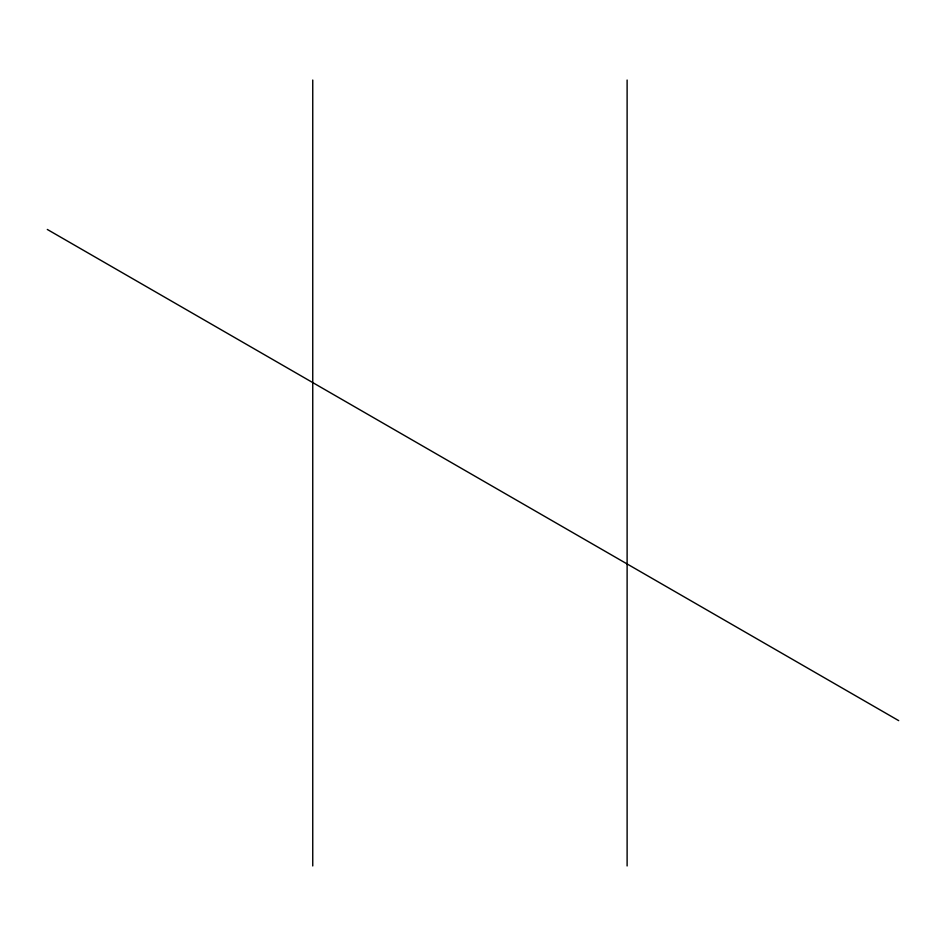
<?xml version="1.0" encoding="UTF-8"?>
<svg xmlns="http://www.w3.org/2000/svg" width="946" height="946" viewBox="0 0 946 946"><rect width="100%" height="100%" fill="white"/><g stroke="black" fill="none" stroke-linecap="round" stroke-linejoin="round"><path stroke-width="1.42" d="M47.3 229.452L898.7 720.639M627.115 80.043L627.115 865.957M312.748 80.043L312.748 865.957"/></g></svg>
